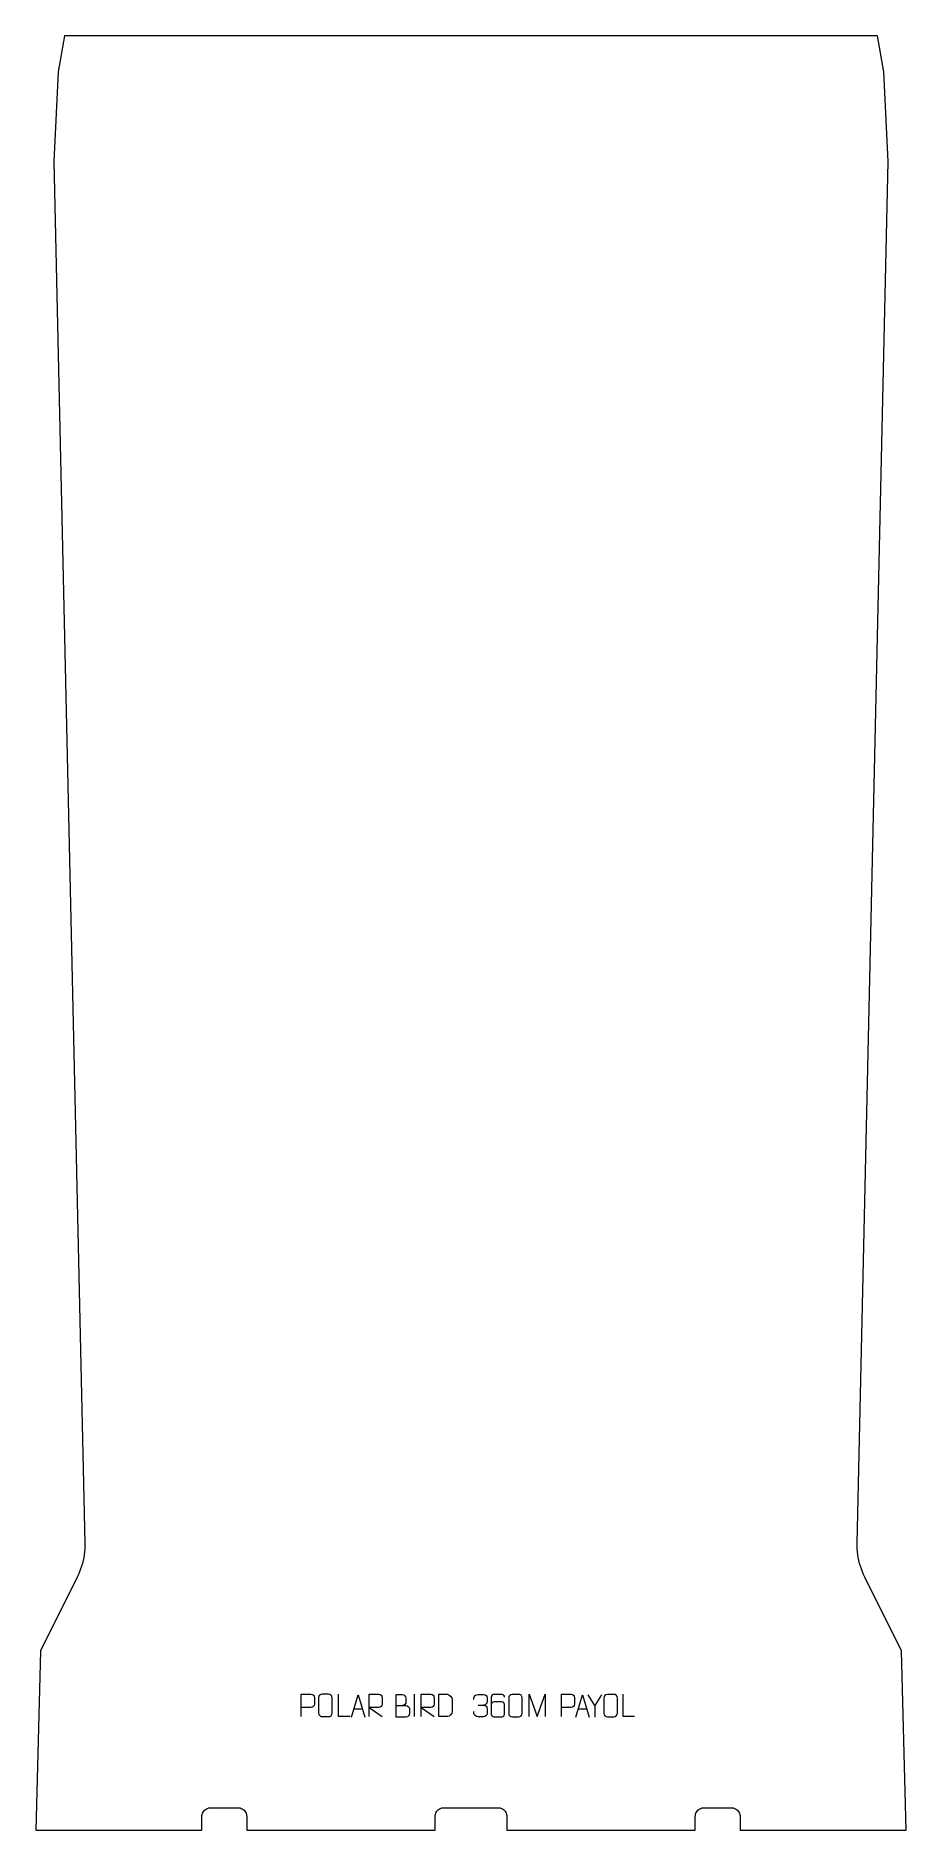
# Model space of a CAD drawing. Header units: millimetres. Extents: x -485 to 485, y -1000 to 1000.
import ezdxf

# ---------------------------------------------------------------- set-up
doc = ezdxf.new("R2010")
doc.units = ezdxf.units.MM
doc.header["$MEASUREMENT"] = 0
doc.layers.add('layer 1', color=7, linetype='Continuous')

msp = doc.modelspace()

# ---------------------------------------------------------------- linework, layer by layer
at = {"layer": 'layer 1', "color": 242, "lineweight": 9}
msp.add_open_spline([(479.9992, -799.9991), (479.9992, -799.9991), (484.9997, -999.9994), (484.9997, -999.9994), (484.9997, -999.9994), (484.9997, -999.9994), (299.999, -999.9994), (299.999, -999.9994), (299.999, -999.9994), (299.999, -999.9994), (299.999, -984.9987), (299.999, -984.9987), (299.999, -984.9987), (299.999, -984.9987), (299.9142, -983.6938), (299.9142, -983.6938), (299.9142, -983.6938), (299.9142, -983.6938), (299.6591, -982.4111), (299.6591, -982.4111), (299.6591, -982.4111), (299.6591, -982.4111), (299.238, -981.1722), (299.238, -981.1722), (299.238, -981.1722), (299.238, -981.1722), (298.6591, -979.9993), (298.6591, -979.9993), (298.6591, -979.9993), (298.6591, -979.9993), (297.9331, -978.9111), (297.9331, -978.9111), (297.9331, -978.9111), (297.9331, -978.9111), (297.07, -977.9284), (297.07, -977.9284), (297.07, -977.9284), (297.07, -977.9284), (296.0863, -977.0658), (296.0863, -977.0658), (296.0863, -977.0658), (296.0863, -977.0658), (294.9996, -976.3383), (294.9996, -976.3383), (294.9996, -976.3383), (294.9996, -976.3383), (293.8263, -975.7605), (293.8263, -975.7605), (293.8263, -975.7605), (293.8263, -975.7605), (292.5873, -975.3398), (292.5873, -975.3398), (292.5873, -975.3398), (292.5873, -975.3398), (291.3051, -975.0846), (291.3051, -975.0846), (291.3051, -975.0846), (291.3051, -975.0846), (289.9987, -974.9985), (289.9987, -974.9985), (289.9987, -974.9985), (289.9987, -974.9985), (259.9998, -974.9985), (259.9998, -974.9985), (259.9998, -974.9985), (259.9998, -974.9985), (258.6935, -975.0846), (258.6935, -975.0846), (258.6935, -975.0846), (258.6935, -975.0846), (257.4112, -975.3398), (257.4112, -975.3398), (257.4112, -975.3398), (257.4112, -975.3398), (256.1719, -975.7605), (256.1719, -975.7605), (256.1719, -975.7605), (256.1719, -975.7605), (254.999, -976.3383), (254.999, -976.3383), (254.999, -976.3383), (254.999, -976.3383), (253.9122, -977.0658), (253.9122, -977.0658), (253.9122, -977.0658), (253.9122, -977.0658), (252.9285, -977.9284), (252.9285, -977.9284), (252.9285, -977.9284), (252.9285, -977.9284), (252.0655, -978.9111), (252.0655, -978.9111), (252.0655, -978.9111), (252.0655, -978.9111), (251.3394, -979.9993), (251.3394, -979.9993), (251.3394, -979.9993), (251.3394, -979.9993), (250.7606, -981.1722), (250.7606, -981.1722), (250.7606, -981.1722), (250.7606, -981.1722), (250.3395, -982.4111), (250.3395, -982.4111), (250.3395, -982.4111), (250.3395, -982.4111), (250.0843, -983.6938), (250.0843, -983.6938), (250.0843, -983.6938), (250.0843, -983.6938), (249.9996, -984.9987), (249.9996, -984.9987), (249.9996, -984.9987), (249.9996, -984.9987), (249.9996, -999.9994), (249.9996, -999.9994), (249.9996, -999.9994), (249.9996, -999.9994), (39.9994, -999.9994), (39.9994, -999.9994), (39.9994, -999.9994), (39.9994, -999.9994), (39.9994, -984.9987), (39.9994, -984.9987), (39.9994, -984.9987), (39.9994, -984.9987), (39.9132, -983.6938), (39.9132, -983.6938), (39.9132, -983.6938), (39.9132, -983.6938), (39.6591, -982.4111), (39.6591, -982.4111), (39.6591, -982.4111), (39.6591, -982.4111), (39.2384, -981.1722), (39.2384, -981.1722), (39.2384, -981.1722), (39.2384, -981.1722), (38.6595, -979.9993), (38.6595, -979.9993), (38.6595, -979.9993), (38.6595, -979.9993), (37.9333, -978.9111), (37.9333, -978.9111), (37.9333, -978.9111), (37.9333, -978.9111), (37.0704, -977.9284), (37.0704, -977.9284), (37.0704, -977.9284), (37.0704, -977.9284), (36.0867, -977.0658), (36.0867, -977.0658), (36.0867, -977.0658), (36.0867, -977.0658), (34.9996, -976.3383), (34.9996, -976.3383), (34.9996, -976.3383), (34.9996, -976.3383), (33.8267, -975.7605), (33.8267, -975.7605), (33.8267, -975.7605), (33.8267, -975.7605), (32.5878, -975.3398), (32.5878, -975.3398), (32.5878, -975.3398), (32.5878, -975.3398), (31.3054, -975.0846), (31.3054, -975.0846), (31.3054, -975.0846), (31.3054, -975.0846), (29.9991, -974.9985), (29.9991, -974.9985), (29.9991, -974.9985), (29.9991, -974.9985), (-30.0002, -974.9985), (-30.0002, -974.9985), (-30.0002, -974.9985), (-30.0002, -974.9985), (-31.3065, -975.0846), (-31.3065, -975.0846), (-31.3065, -975.0846), (-31.3065, -975.0846), (-32.5889, -975.3398), (-32.5889, -975.3398), (-32.5889, -975.3398), (-32.5889, -975.3398), (-33.8278, -975.7605), (-33.8278, -975.7605), (-33.8278, -975.7605), (-33.8278, -975.7605), (-35.0011, -976.3383), (-35.0011, -976.3383), (-35.0011, -976.3383), (-35.0011, -976.3383), (-36.0878, -977.0658), (-36.0878, -977.0658), (-36.0878, -977.0658), (-36.0878, -977.0658), (-37.0716, -977.9284), (-37.0716, -977.9284), (-37.0716, -977.9284), (-37.0716, -977.9284), (-37.9346, -978.9111), (-37.9346, -978.9111), (-37.9346, -978.9111), (-37.9346, -978.9111), (-38.6606, -979.9993), (-38.6606, -979.9993), (-38.6606, -979.9993), (-38.6606, -979.9993), (-39.2395, -981.1722), (-39.2395, -981.1722), (-39.2395, -981.1722), (-39.2395, -981.1722), (-39.6606, -982.4111), (-39.6606, -982.4111), (-39.6606, -982.4111), (-39.6606, -982.4111), (-39.9158, -983.6938), (-39.9158, -983.6938), (-39.9158, -983.6938), (-39.9158, -983.6938), (-40.0005, -984.9987), (-40.0005, -984.9987), (-40.0005, -984.9987), (-40.0005, -984.9987), (-40.0005, -999.9994), (-40.0005, -999.9994), (-40.0005, -999.9994), (-40.0005, -999.9994), (-250.0007, -999.9994), (-250.0007, -999.9994), (-250.0007, -999.9994), (-250.0007, -999.9994), (-250.0007, -984.9987), (-250.0007, -984.9987), (-250.0007, -984.9987), (-250.0007, -984.9987), (-250.0854, -983.6938), (-250.0854, -983.6938), (-250.0854, -983.6938), (-250.0854, -983.6938), (-250.3406, -982.4111), (-250.3406, -982.4111), (-250.3406, -982.4111), (-250.3406, -982.4111), (-250.7617, -981.1722), (-250.7617, -981.1722), (-250.7617, -981.1722), (-250.7617, -981.1722), (-251.3405, -979.9993), (-251.3405, -979.9993), (-251.3405, -979.9993), (-251.3405, -979.9993), (-252.0666, -978.9111), (-252.0666, -978.9111), (-252.0666, -978.9111), (-252.0666, -978.9111), (-252.9296, -977.9284), (-252.9296, -977.9284), (-252.9296, -977.9284), (-252.9296, -977.9284), (-253.9133, -977.0658), (-253.9133, -977.0658), (-253.9133, -977.0658), (-253.9133, -977.0658), (-255.0001, -976.3383), (-255.0001, -976.3383), (-255.0001, -976.3383), (-255.0001, -976.3383), (-256.1734, -975.7605), (-256.1734, -975.7605), (-256.1734, -975.7605), (-256.1734, -975.7605), (-257.4123, -975.3398), (-257.4123, -975.3398), (-257.4123, -975.3398), (-257.4123, -975.3398), (-258.6946, -975.0846), (-258.6946, -975.0846), (-258.6946, -975.0846), (-258.6946, -975.0846), (-260.0009, -974.9985), (-260.0009, -974.9985), (-260.0009, -974.9985), (-260.0009, -974.9985), (-289.9998, -974.9985), (-289.9998, -974.9985), (-289.9998, -974.9985), (-289.9998, -974.9985), (-291.3062, -975.0846), (-291.3062, -975.0846), (-291.3062, -975.0846), (-291.3062, -975.0846), (-292.5885, -975.3398), (-292.5885, -975.3398), (-292.5885, -975.3398), (-292.5885, -975.3398), (-293.8278, -975.7605), (-293.8278, -975.7605), (-293.8278, -975.7605), (-293.8278, -975.7605), (-295.0007, -976.3383), (-295.0007, -976.3383), (-295.0007, -976.3383), (-295.0007, -976.3383), (-296.0873, -977.0658), (-296.0873, -977.0658), (-296.0873, -977.0658), (-296.0873, -977.0658), (-297.0712, -977.9284), (-297.0712, -977.9284), (-297.0712, -977.9284), (-297.0712, -977.9284), (-297.9342, -978.9111), (-297.9342, -978.9111), (-297.9342, -978.9111), (-297.9342, -978.9111), (-298.6613, -979.9993), (-298.6613, -979.9993), (-298.6613, -979.9993), (-298.6613, -979.9993), (-299.2391, -981.1722), (-299.2391, -981.1722), (-299.2391, -981.1722), (-299.2391, -981.1722), (-299.6602, -982.4111), (-299.6602, -982.4111), (-299.6602, -982.4111), (-299.6602, -982.4111), (-299.9154, -983.6938), (-299.9154, -983.6938), (-299.9154, -983.6938), (-299.9154, -983.6938), (-300.0001, -984.9987), (-300.0001, -984.9987), (-300.0001, -984.9987), (-300.0001, -984.9987), (-300.0001, -999.9994), (-300.0001, -999.9994), (-300.0001, -999.9994), (-300.0001, -999.9994), (-484.9997, -999.9994), (-484.9997, -999.9994), (-484.9997, -999.9994), (-484.9997, -999.9994), (-480.0003, -799.9991), (-480.0003, -799.9991), (-480.0003, -799.9991), (-480.0003, -799.9991), (-438.9451, -717.8879), (-438.9451, -717.8879), (-438.9451, -717.8879), (-438.9451, -717.8879), (-437.543, -714.9367), (-437.543, -714.9367), (-437.543, -714.9367), (-437.543, -714.9367), (-436.2618, -711.9309), (-436.2618, -711.9309), (-436.2618, -711.9309), (-436.2618, -711.9309), (-435.1037, -708.8763), (-435.1037, -708.8763), (-435.1037, -708.8763), (-435.1037, -708.8763), (-434.0703, -705.7759), (-434.0703, -705.7759), (-434.0703, -705.7759), (-434.0703, -705.7759), (-433.1625, -702.638), (-433.1625, -702.638), (-433.1625, -702.638), (-433.1625, -702.638), (-432.3831, -699.4652), (-432.3831, -699.4652), (-432.3831, -699.4652), (-432.3831, -699.4652), (-431.7329, -696.2627), (-431.7329, -696.2627), (-431.7329, -696.2627), (-431.7329, -696.2627), (-431.2137, -693.0377), (-431.2137, -693.0377), (-431.2137, -693.0377), (-431.2137, -693.0377), (-430.8241, -689.7939), (-430.8241, -689.7939), (-430.8241, -689.7939), (-430.8241, -689.7939), (-430.5664, -686.5364), (-430.5664, -686.5364), (-430.5664, -686.5364), (-430.5664, -686.5364), (-430.4418, -683.2718), (-430.4418, -683.2718), (-430.4418, -683.2718), (-430.4418, -683.2718), (-430.4492, -680.0044), (-430.4492, -680.0044), (-430.4492, -680.0044), (-430.4492, -680.0044), (-465.0007, 859.9998), (-465.0007, 859.9998), (-465.0007, 859.9998), (-465.0007, 859.9998), (-460.0002, 959.9992), (-460.0002, 959.9992), (-460.0002, 959.9992), (-460.0002, 959.9992), (-453.2872, 999.9994), (-453.2872, 999.9994), (-453.2872, 999.9994), (-453.2872, 999.9994), (453.286, 999.9994), (453.286, 999.9994), (453.286, 999.9994), (453.286, 999.9994), (459.9987, 959.9992), (459.9987, 959.9992), (459.9987, 959.9992), (459.9987, 959.9992), (464.9996, 859.9998), (464.9996, 859.9998), (464.9996, 859.9998), (464.9996, 859.9998), (430.447, -680.0044), (430.447, -680.0044), (430.447, -680.0044), (430.447, -680.0044), (430.4407, -683.2718), (430.4407, -683.2718), (430.4407, -683.2718), (430.4407, -683.2718), (430.5653, -686.5364), (430.5653, -686.5364), (430.5653, -686.5364), (430.5653, -686.5364), (430.8229, -689.7939), (430.8229, -689.7939), (430.8229, -689.7939), (430.8229, -689.7939), (431.2126, -693.0377), (431.2126, -693.0377), (431.2126, -693.0377), (431.2126, -693.0377), (431.7318, -696.2627), (431.7318, -696.2627), (431.7318, -696.2627), (431.7318, -696.2627), (432.382, -699.4652), (432.382, -699.4652), (432.382, -699.4652), (432.382, -699.4652), (433.1613, -702.638), (433.1613, -702.638), (433.1613, -702.638), (433.1613, -702.638), (434.0691, -705.7759), (434.0691, -705.7759), (434.0691, -705.7759), (434.0691, -705.7759), (435.1026, -708.8763), (435.1026, -708.8763), (435.1026, -708.8763), (435.1026, -708.8763), (436.2607, -711.9309), (436.2607, -711.9309), (436.2607, -711.9309), (436.2607, -711.9309), (437.5419, -714.9367), (437.5419, -714.9367), (437.5419, -714.9367), (437.5419, -714.9367), (438.9429, -717.8879), (438.9429, -717.8879), (438.9429, -717.8879), (438.9429, -717.8879), (479.9992, -799.9991), (479.9992, -799.9991)], degree=3, knots=[0, 0, 0, 0, 0.008264463, 0.008264463, 0.008264463, 0.008264463, 0.016528926, 0.016528926, 0.016528926, 0.016528926, 0.024793388, 0.024793388, 0.024793388, 0.024793388, 0.033057851, 0.033057851, 0.033057851, 0.033057851, 0.041322314, 0.041322314, 0.041322314, 0.041322314, 0.049586777, 0.049586777, 0.049586777, 0.049586777, 0.05785124, 0.05785124, 0.05785124, 0.05785124, 0.066115702, 0.066115702, 0.066115702, 0.066115702, 0.074380165, 0.074380165, 0.074380165, 0.074380165, 0.082644628, 0.082644628, 0.082644628, 0.082644628, 0.090909091, 0.090909091, 0.090909091, 0.090909091, 0.099173554, 0.099173554, 0.099173554, 0.099173554, 0.107438017, 0.107438017, 0.107438017, 0.107438017, 0.115702479, 0.115702479, 0.115702479, 0.115702479, 0.123966942, 0.123966942, 0.123966942, 0.123966942, 0.132231405, 0.132231405, 0.132231405, 0.132231405, 0.140495868, 0.140495868, 0.140495868, 0.140495868, 0.148760331, 0.148760331, 0.148760331, 0.148760331, 0.157024793, 0.157024793, 0.157024793, 0.157024793, 0.165289256, 0.165289256, 0.165289256, 0.165289256, 0.173553719, 0.173553719, 0.173553719, 0.173553719, 0.181818182, 0.181818182, 0.181818182, 0.181818182, 0.190082645, 0.190082645, 0.190082645, 0.190082645, 0.198347107, 0.198347107, 0.198347107, 0.198347107, 0.20661157, 0.20661157, 0.20661157, 0.20661157, 0.214876033, 0.214876033, 0.214876033, 0.214876033, 0.223140496, 0.223140496, 0.223140496, 0.223140496, 0.231404959, 0.231404959, 0.231404959, 0.231404959, 0.239669421, 0.239669421, 0.239669421, 0.239669421, 0.247933884, 0.247933884, 0.247933884, 0.247933884, 0.256198347, 0.256198347, 0.256198347, 0.256198347, 0.26446281, 0.26446281, 0.26446281, 0.26446281, 0.272727273, 0.272727273, 0.272727273, 0.272727273, 0.280991736, 0.280991736, 0.280991736, 0.280991736, 0.289256198, 0.289256198, 0.289256198, 0.289256198, 0.297520661, 0.297520661, 0.297520661, 0.297520661, 0.305785124, 0.305785124, 0.305785124, 0.305785124, 0.314049587, 0.314049587, 0.314049587, 0.314049587, 0.32231405, 0.32231405, 0.32231405, 0.32231405, 0.330578512, 0.330578512, 0.330578512, 0.330578512, 0.338842975, 0.338842975, 0.338842975, 0.338842975, 0.347107438, 0.347107438, 0.347107438, 0.347107438, 0.355371901, 0.355371901, 0.355371901, 0.355371901, 0.363636364, 0.363636364, 0.363636364, 0.363636364, 0.371900826, 0.371900826, 0.371900826, 0.371900826, 0.380165289, 0.380165289, 0.380165289, 0.380165289, 0.388429752, 0.388429752, 0.388429752, 0.388429752, 0.396694215, 0.396694215, 0.396694215, 0.396694215, 0.404958678, 0.404958678, 0.404958678, 0.404958678, 0.41322314, 0.41322314, 0.41322314, 0.41322314, 0.421487603, 0.421487603, 0.421487603, 0.421487603, 0.429752066, 0.429752066, 0.429752066, 0.429752066, 0.438016529, 0.438016529, 0.438016529, 0.438016529, 0.446280992, 0.446280992, 0.446280992, 0.446280992, 0.454545455, 0.454545455, 0.454545455, 0.454545455, 0.462809917, 0.462809917, 0.462809917, 0.462809917, 0.47107438, 0.47107438, 0.47107438, 0.47107438, 0.479338843, 0.479338843, 0.479338843, 0.479338843, 0.487603306, 0.487603306, 0.487603306, 0.487603306, 0.495867769, 0.495867769, 0.495867769, 0.495867769, 0.504132231, 0.504132231, 0.504132231, 0.504132231, 0.512396694, 0.512396694, 0.512396694, 0.512396694, 0.520661157, 0.520661157, 0.520661157, 0.520661157, 0.52892562, 0.52892562, 0.52892562, 0.52892562, 0.537190083, 0.537190083, 0.537190083, 0.537190083, 0.545454545, 0.545454545, 0.545454545, 0.545454545, 0.553719008, 0.553719008, 0.553719008, 0.553719008, 0.561983471, 0.561983471, 0.561983471, 0.561983471, 0.570247934, 0.570247934, 0.570247934, 0.570247934, 0.578512397, 0.578512397, 0.578512397, 0.578512397, 0.58677686, 0.58677686, 0.58677686, 0.58677686, 0.595041322, 0.595041322, 0.595041322, 0.595041322, 0.603305785, 0.603305785, 0.603305785, 0.603305785, 0.611570248, 0.611570248, 0.611570248, 0.611570248, 0.619834711, 0.619834711, 0.619834711, 0.619834711, 0.628099174, 0.628099174, 0.628099174, 0.628099174, 0.636363636, 0.636363636, 0.636363636, 0.636363636, 0.644628099, 0.644628099, 0.644628099, 0.644628099, 0.652892562, 0.652892562, 0.652892562, 0.652892562, 0.661157025, 0.661157025, 0.661157025, 0.661157025, 0.669421488, 0.669421488, 0.669421488, 0.669421488, 0.67768595, 0.67768595, 0.67768595, 0.67768595, 0.685950413, 0.685950413, 0.685950413, 0.685950413, 0.694214876, 0.694214876, 0.694214876, 0.694214876, 0.702479339, 0.702479339, 0.702479339, 0.702479339, 0.710743802, 0.710743802, 0.710743802, 0.710743802, 0.719008264, 0.719008264, 0.719008264, 0.719008264, 0.727272727, 0.727272727, 0.727272727, 0.727272727, 0.73553719, 0.73553719, 0.73553719, 0.73553719, 0.743801653, 0.743801653, 0.743801653, 0.743801653, 0.752066116, 0.752066116, 0.752066116, 0.752066116, 0.760330579, 0.760330579, 0.760330579, 0.760330579, 0.768595041, 0.768595041, 0.768595041, 0.768595041, 0.776859504, 0.776859504, 0.776859504, 0.776859504, 0.785123967, 0.785123967, 0.785123967, 0.785123967, 0.79338843, 0.79338843, 0.79338843, 0.79338843, 0.801652893, 0.801652893, 0.801652893, 0.801652893, 0.809917355, 0.809917355, 0.809917355, 0.809917355, 0.818181818, 0.818181818, 0.818181818, 0.818181818, 0.826446281, 0.826446281, 0.826446281, 0.826446281, 0.834710744, 0.834710744, 0.834710744, 0.834710744, 0.842975207, 0.842975207, 0.842975207, 0.842975207, 0.851239669, 0.851239669, 0.851239669, 0.851239669, 0.859504132, 0.859504132, 0.859504132, 0.859504132, 0.867768595, 0.867768595, 0.867768595, 0.867768595, 0.876033058, 0.876033058, 0.876033058, 0.876033058, 0.884297521, 0.884297521, 0.884297521, 0.884297521, 0.892561983, 0.892561983, 0.892561983, 0.892561983, 0.900826446, 0.900826446, 0.900826446, 0.900826446, 0.909090909, 0.909090909, 0.909090909, 0.909090909, 0.917355372, 0.917355372, 0.917355372, 0.917355372, 0.925619835, 0.925619835, 0.925619835, 0.925619835, 0.933884298, 0.933884298, 0.933884298, 0.933884298, 0.94214876, 0.94214876, 0.94214876, 0.94214876, 0.950413223, 0.950413223, 0.950413223, 0.950413223, 0.958677686, 0.958677686, 0.958677686, 0.958677686, 0.966942149, 0.966942149, 0.966942149, 0.966942149, 0.975206612, 0.975206612, 0.975206612, 0.975206612, 0.983471074, 0.983471074, 0.983471074, 0.983471074, 1, 1, 1, 1], dxfattribs=at)
at = {"layer": 'layer 1', "color": 250, "lineweight": 9}
for points, knots in [([(-189.2666, -873.4713), (-189.2666, -873.4713), (-189.2666, -848.5177), (-189.2666, -848.5177), (-189.2666, -848.5177), (-185.6716, -848.5177), (-182.0763, -848.5177), (-178.4809, -848.5177), (-178.4809, -848.5177), (-176.1557, -848.5556), (-174.5983, -850.0457), (-174.6025, -852.4118), (-174.6025, -852.4118), (-174.6029, -854.4475), (-174.6029, -857.5068), (-174.6025, -859.5428), (-174.6025, -859.5428), (-174.609, -861.4182), (-176.4212, -863.3601), (-178.4308, -863.3792), (-178.4308, -863.3792), (-178.4308, -863.3792), (-189.2666, -863.3792), (-189.2666, -863.3792)], [0, 0, 0, 0, 0.142857143, 0.142857143, 0.142857143, 0.142857143, 0.285714286, 0.285714286, 0.285714286, 0.285714286, 0.428571429, 0.428571429, 0.428571429, 0.428571429, 0.571428571, 0.571428571, 0.571428571, 0.571428571, 0.714285714, 0.714285714, 0.714285714, 0.714285714, 1, 1, 1, 1]), ([(-165.9341, -848.4921), (-163.5674, -848.4921), (-161.2003, -848.4921), (-158.8332, -848.4921), (-158.8332, -848.4921), (-156.8522, -848.4565), (-154.8257, -849.9512), (-154.7986, -852.3939), (-154.7986, -852.3939), (-154.799, -858.1527), (-154.799, -863.912), (-154.7986, -869.6716), (-154.7986, -869.6716), (-154.9408, -871.9998), (-156.6476, -873.4824), (-158.8332, -873.4933), (-158.8332, -873.4933), (-161.2062, -873.4929), (-163.5792, -873.4929), (-165.9518, -873.4933), (-165.9518, -873.4933), (-167.9107, -873.5989), (-169.9176, -871.7105), (-169.9062, -869.689), (-169.9062, -869.689), (-169.9059, -863.9069), (-169.9059, -858.1253), (-169.9062, -852.344), (-169.9062, -852.344), (-169.9019, -850.2014), (-168.1244, -848.4786), (-165.9341, -848.4921)], [0, 0, 0, 0, 0.111111111, 0.111111111, 0.111111111, 0.111111111, 0.222222222, 0.222222222, 0.222222222, 0.222222222, 0.333333333, 0.333333333, 0.333333333, 0.333333333, 0.444444444, 0.444444444, 0.444444444, 0.444444444, 0.555555556, 0.555555556, 0.555555556, 0.555555556, 0.666666667, 0.666666667, 0.666666667, 0.666666667, 0.777777778, 0.777777778, 0.777777778, 0.777777778, 1, 1, 1, 1]), ([(-134.61, -873.4404), (-134.61, -873.4404), (-147.5591, -873.4404), (-147.5591, -873.4404), (-147.5591, -873.4404), (-147.5591, -873.4404), (-147.5591, -848.4868), (-147.5591, -848.4868)], [0, 0, 0, 0, 0.333333333, 0.333333333, 0.333333333, 0.333333333, 1, 1, 1, 1]), ([(-133.176, -874.0337), (-133.176, -874.0337), (-125.805, -849.0802), (-125.805, -849.0802), (-125.805, -849.0802), (-125.805, -849.0802), (-118.2351, -874.0337), (-118.2351, -874.0337)], [0, 0, 0, 0, 0.333333333, 0.333333333, 0.333333333, 0.333333333, 1, 1, 1, 1]), ([(-113.6844, -873.4713), (-113.6844, -873.4713), (-113.6844, -848.5178), (-113.6844, -848.5178), (-113.6844, -848.5178), (-110.0896, -848.5178), (-106.4941, -848.5178), (-102.8989, -848.5178), (-102.8989, -848.5178), (-100.5736, -848.5555), (-99.0163, -850.0455), (-99.0204, -852.4119), (-99.0204, -852.4119), (-99.0208, -854.4474), (-99.0208, -857.5068), (-99.0204, -859.5428), (-99.0204, -859.5428), (-99.0269, -861.4183), (-100.8392, -863.3601), (-102.8487, -863.3792), (-102.8487, -863.3792), (-102.8487, -863.3792), (-113.6844, -863.3792), (-113.6844, -863.3792), (-113.6844, -863.3792), (-113.6844, -863.3792), (-99.0297, -873.4713), (-99.0297, -873.4713)], [0, 0, 0, 0, 0.125, 0.125, 0.125, 0.125, 0.25, 0.25, 0.25, 0.25, 0.375, 0.375, 0.375, 0.375, 0.5, 0.5, 0.5, 0.5, 0.625, 0.625, 0.625, 0.625, 0.75, 0.75, 0.75, 0.75, 1, 1, 1, 1]), ([(-83.4224, -860.9946), (-79.7838, -860.9942), (-76.1967, -860.9942), (-72.5573, -860.9946), (-72.5573, -860.9946), (-70.5819, -861.0119), (-68.6583, -862.748), (-68.6583, -864.7976), (-68.6583, -864.7976), (-68.6587, -865.9262), (-68.6587, -868.9756), (-68.6583, -870.1045), (-68.6583, -870.1045), (-68.6407, -871.9624), (-70.1828, -873.9763), (-72.5043, -873.9594), (-72.5043, -873.9594), (-76.1441, -873.959), (-79.7835, -873.959), (-83.4224, -873.9594), (-83.4224, -873.9594), (-83.4224, -865.6411), (-83.4224, -857.3233), (-83.4224, -849.0058), (-83.4224, -849.0058), (-81.0487, -849.0058), (-78.6746, -849.0058), (-76.3004, -849.0058), (-76.3004, -849.0058), (-74.6196, -848.9882), (-72.5228, -850.8987), (-72.5051, -852.8611), (-72.5051, -852.8611), (-72.5055, -854.9272), (-72.5055, -855.0732), (-72.5051, -857.1397), (-72.5051, -857.1397), (-72.4878, -859.2058), (-74.3423, -861.0119), (-76.3523, -860.9946)], [0, 0, 0, 0, 0.090909091, 0.090909091, 0.090909091, 0.090909091, 0.181818182, 0.181818182, 0.181818182, 0.181818182, 0.272727273, 0.272727273, 0.272727273, 0.272727273, 0.363636364, 0.363636364, 0.363636364, 0.363636364, 0.454545455, 0.454545455, 0.454545455, 0.454545455, 0.545454545, 0.545454545, 0.545454545, 0.545454545, 0.636363636, 0.636363636, 0.636363636, 0.636363636, 0.727272727, 0.727272727, 0.727272727, 0.727272727, 0.818181818, 0.818181818, 0.818181818, 0.818181818, 1, 1, 1, 1]), ([(-55.6844, -873.4713), (-55.6844, -873.4713), (-55.6844, -848.5178), (-55.6844, -848.5178), (-55.6844, -848.5178), (-52.0896, -848.5178), (-48.4941, -848.5178), (-44.8989, -848.5178), (-44.8989, -848.5178), (-42.5736, -848.5555), (-41.0163, -850.0455), (-41.0204, -852.4119), (-41.0204, -852.4119), (-41.0208, -854.4474), (-41.0208, -857.5068), (-41.0204, -859.5428), (-41.0204, -859.5428), (-41.0269, -861.4183), (-42.8392, -863.3601), (-44.8487, -863.3792), (-44.8487, -863.3792), (-44.8487, -863.3792), (-55.6844, -863.3792), (-55.6844, -863.3792), (-55.6844, -863.3792), (-55.6844, -863.3792), (-41.0297, -873.4713), (-41.0297, -873.4713)], [0, 0, 0, 0, 0.125, 0.125, 0.125, 0.125, 0.25, 0.25, 0.25, 0.25, 0.375, 0.375, 0.375, 0.375, 0.5, 0.5, 0.5, 0.5, 0.625, 0.625, 0.625, 0.625, 0.75, 0.75, 0.75, 0.75, 1, 1, 1, 1]), ([(-35.7446, -873.4432), (-33.4128, -873.4428), (-28.4626, -873.4668), (-26.1311, -873.4671), (-26.1311, -873.4671), (-24.2061, -873.5725), (-20.8875, -870.0309), (-20.8987, -868.0136), (-20.8987, -868.0136), (-20.8991, -862.2435), (-20.8991, -860.0738), (-20.8987, -854.3045), (-20.8987, -854.3045), (-20.903, -852.1664), (-24.2775, -848.5063), (-26.4299, -848.5198), (-26.4299, -848.5198), (-28.7556, -848.5198), (-33.4799, -848.5198), (-35.806, -848.5198), (-35.806, -848.5198), (-35.8056, -854.2667), (-35.7443, -867.6959), (-35.7446, -873.4432)], [0, 0, 0, 0, 0.142857143, 0.142857143, 0.142857143, 0.142857143, 0.285714286, 0.285714286, 0.285714286, 0.285714286, 0.428571429, 0.428571429, 0.428571429, 0.428571429, 0.571428571, 0.571428571, 0.571428571, 0.571428571, 0.714285714, 0.714285714, 0.714285714, 0.714285714, 1, 1, 1, 1]), ([(3.1947, -854.448), (3.1947, -854.448), (3.1947, -852.5908), (3.1947, -852.5908), (3.1947, -852.5908), (3.1804, -850.8489), (5.8449, -848.7308), (7.904, -848.7535), (7.904, -848.7535), (9.9681, -848.7535), (12.0321, -848.7535), (14.0958, -848.7535), (14.0958, -848.7535), (16.2903, -848.7447), (17.8886, -850.5915), (17.933, -852.5036), (17.933, -852.5036), (17.9326, -853.9387), (17.9326, -855.3738), (17.933, -856.8093), (17.933, -856.8093), (17.8844, -858.4628), (16.2818, -860.6928), (14.0835, -860.6828), (14.0835, -860.6828), (16.2872, -860.694), (17.8952, -862.4972), (17.9492, -864.5567), (17.9492, -864.5567), (17.9488, -866.3414), (17.9488, -868.1261), (17.9492, -869.9112), (17.9492, -869.9112), (17.9593, -871.9726), (15.9044, -873.7357), (14.0835, -873.7276), (14.0835, -873.7276), (12.0182, -873.7273), (9.953, -873.7273), (7.8874, -873.7276), (7.8874, -873.7276), (5.7188, -873.7161), (3.1878, -871.3159), (3.1692, -869.8541), (3.1692, -869.8541), (3.1692, -869.8541), (3.1692, -867.9455), (3.1692, -867.9455)], [0, 0, 0, 0, 0.076923077, 0.076923077, 0.076923077, 0.076923077, 0.153846154, 0.153846154, 0.153846154, 0.153846154, 0.230769231, 0.230769231, 0.230769231, 0.230769231, 0.307692308, 0.307692308, 0.307692308, 0.307692308, 0.384615385, 0.384615385, 0.384615385, 0.384615385, 0.461538462, 0.461538462, 0.461538462, 0.461538462, 0.538461538, 0.538461538, 0.538461538, 0.538461538, 0.615384615, 0.615384615, 0.615384615, 0.615384615, 0.692307692, 0.692307692, 0.692307692, 0.692307692, 0.769230769, 0.769230769, 0.769230769, 0.769230769, 0.846153846, 0.846153846, 0.846153846, 0.846153846, 1, 1, 1, 1]), ([(37.4357, -851.7218), (37.4116, -850.3823), (36.0554, -848.7291), (34.4835, -848.7634), (34.4835, -848.7634), (31.4987, -848.7637), (28.5135, -848.7637), (25.5281, -848.7634), (25.5281, -848.7634), (24.309, -848.7485), (22.5808, -850.1861), (22.5758, -851.7218), (22.5758, -851.7218), (22.5761, -858.0823), (22.5761, -864.4431), (22.5758, -870.8038), (22.5758, -870.8038), (22.5805, -871.9667), (24.309, -873.7378), (25.5281, -873.7622), (25.5281, -873.7622), (28.5135, -873.7619), (31.4987, -873.7619), (34.4835, -873.7622), (34.4835, -873.7622), (35.7616, -873.7184), (37.4313, -872.1039), (37.4357, -870.8038), (37.4357, -870.8038), (37.4357, -867.2205), (37.4357, -863.6374), (37.4357, -860.0547), (37.4357, -860.0547), (37.3972, -858.5765), (35.8145, -857.1436), (34.4835, -857.1456), (34.4835, -857.1456), (31.4987, -857.1453), (28.5135, -857.1453), (25.5281, -857.1456), (25.5281, -857.1456), (24.1986, -857.1406), (22.5556, -858.6479), (22.5973, -860.0764)], [0, 0, 0, 0, 0.083333333, 0.083333333, 0.083333333, 0.083333333, 0.166666667, 0.166666667, 0.166666667, 0.166666667, 0.25, 0.25, 0.25, 0.25, 0.333333333, 0.333333333, 0.333333333, 0.333333333, 0.416666667, 0.416666667, 0.416666667, 0.416666667, 0.5, 0.5, 0.5, 0.5, 0.583333333, 0.583333333, 0.583333333, 0.583333333, 0.666666667, 0.666666667, 0.666666667, 0.666666667, 0.75, 0.75, 0.75, 0.75, 0.833333333, 0.833333333, 0.833333333, 0.833333333, 1, 1, 1, 1]), ([(45.9776, -848.7381), (48.3443, -848.7381), (50.7114, -848.7381), (53.0785, -848.7381), (53.0785, -848.7381), (55.0595, -848.7025), (57.086, -850.1972), (57.1131, -852.6399), (57.1131, -852.6399), (57.1127, -858.3987), (57.1127, -864.158), (57.1131, -869.9176), (57.1131, -869.9176), (56.9709, -872.2458), (55.2641, -873.7284), (53.0785, -873.7393), (53.0785, -873.7393), (50.7055, -873.7389), (48.3325, -873.7389), (45.9599, -873.7393), (45.9599, -873.7393), (44.001, -873.8449), (41.9941, -871.9565), (42.0055, -869.935), (42.0055, -869.935), (42.0058, -864.1529), (42.0058, -858.3713), (42.0055, -852.59), (42.0055, -852.59), (42.0098, -850.4474), (43.7873, -848.7246), (45.9776, -848.7381)], [0, 0, 0, 0, 0.111111111, 0.111111111, 0.111111111, 0.111111111, 0.222222222, 0.222222222, 0.222222222, 0.222222222, 0.333333333, 0.333333333, 0.333333333, 0.333333333, 0.444444444, 0.444444444, 0.444444444, 0.444444444, 0.555555556, 0.555555556, 0.555555556, 0.555555556, 0.666666667, 0.666666667, 0.666666667, 0.666666667, 0.777777778, 0.777777778, 0.777777778, 0.777777778, 1, 1, 1, 1]), ([(64.8052, -873.4735), (64.8052, -873.4735), (64.8052, -848.5156), (64.8052, -848.5156), (64.8052, -848.5156), (64.8052, -848.5156), (73.7303, -873.4735), (73.7303, -873.4735), (73.7303, -873.4735), (73.7303, -873.4735), (82.4902, -848.5161), (82.4902, -848.5161), (82.4902, -848.5161), (82.4902, -848.5161), (82.4902, -873.4735), (82.4902, -873.4735)], [0, 0, 0, 0, 0.2, 0.2, 0.2, 0.2, 0.4, 0.4, 0.4, 0.4, 0.6, 0.6, 0.6, 0.6, 1, 1, 1, 1]), ([(100.7334, -873.4713), (100.7334, -873.4713), (100.7334, -848.5177), (100.7334, -848.5177), (100.7334, -848.5177), (104.3284, -848.5177), (107.9237, -848.5177), (111.5191, -848.5177), (111.5191, -848.5177), (113.8443, -848.5556), (115.4017, -850.0457), (115.3975, -852.4118), (115.3975, -852.4118), (115.3971, -854.4475), (115.3971, -857.5068), (115.3975, -859.5428), (115.3975, -859.5428), (115.391, -861.4182), (113.5788, -863.3601), (111.5692, -863.3792), (111.5692, -863.3792), (111.5692, -863.3792), (100.7334, -863.3792), (100.7334, -863.3792)], [0, 0, 0, 0, 0.142857143, 0.142857143, 0.142857143, 0.142857143, 0.285714286, 0.285714286, 0.285714286, 0.285714286, 0.428571429, 0.428571429, 0.428571429, 0.428571429, 0.571428571, 0.571428571, 0.571428571, 0.571428571, 0.714285714, 0.714285714, 0.714285714, 0.714285714, 1, 1, 1, 1]), ([(116.824, -874.0337), (116.824, -874.0337), (124.195, -849.0802), (124.195, -849.0802), (124.195, -849.0802), (124.195, -849.0802), (131.7649, -874.0337), (131.7649, -874.0337)], [0, 0, 0, 0, 0.333333333, 0.333333333, 0.333333333, 0.333333333, 1, 1, 1, 1]), ([(145.3879, -849.0958), (145.3879, -849.0958), (138.0655, -860.9945), (138.0655, -860.9945), (138.0655, -860.9945), (138.0655, -860.9945), (138.0662, -874.0494), (138.0662, -874.0494)], [0, 0, 0, 0, 0.333333333, 0.333333333, 0.333333333, 0.333333333, 1, 1, 1, 1]), ([(151.9776, -848.7381), (154.3443, -848.7381), (156.7114, -848.7381), (159.0785, -848.7381), (159.0785, -848.7381), (161.0595, -848.7025), (163.086, -850.1972), (163.1131, -852.6399), (163.1131, -852.6399), (163.1127, -858.3987), (163.1127, -864.158), (163.1131, -869.9176), (163.1131, -869.9176), (162.9709, -872.2458), (161.2641, -873.7284), (159.0785, -873.7393), (159.0785, -873.7393), (156.7055, -873.7389), (154.3325, -873.7389), (151.9599, -873.7393), (151.9599, -873.7393), (150.001, -873.8449), (147.9941, -871.9565), (148.0055, -869.935), (148.0055, -869.935), (148.0058, -864.1529), (148.0058, -858.3713), (148.0055, -852.59), (148.0055, -852.59), (148.0098, -850.4474), (149.7873, -848.7246), (151.9776, -848.7381)], [0, 0, 0, 0, 0.111111111, 0.111111111, 0.111111111, 0.111111111, 0.222222222, 0.222222222, 0.222222222, 0.222222222, 0.333333333, 0.333333333, 0.333333333, 0.333333333, 0.444444444, 0.444444444, 0.444444444, 0.444444444, 0.555555556, 0.555555556, 0.555555556, 0.555555556, 0.666666667, 0.666666667, 0.666666667, 0.666666667, 0.777777778, 0.777777778, 0.777777778, 0.777777778, 1, 1, 1, 1]), ([(182.39, -873.4404), (182.39, -873.4404), (169.4409, -873.4404), (169.4409, -873.4404), (169.4409, -873.4404), (169.4409, -873.4404), (169.4409, -848.4868), (169.4409, -848.4868)], [0, 0, 0, 0, 0.333333333, 0.333333333, 0.333333333, 0.333333333, 1, 1, 1, 1])]:
    msp.add_open_spline(points, degree=3, knots=knots, dxfattribs=at)
for points in [[(-63.4224, -848.5075), (-63.4224, -848.5075), (-63.4224, -873.4816), (-63.4224, -873.4816)], [(138.0655, -860.9945), (138.0655, -860.9945), (130.7446, -849.0958), (130.7446, -849.0958)], [(-130.4534, -864.7843), (-130.4534, -864.7843), (-120.9577, -864.7843), (-120.9577, -864.7843)], [(7.9044, -860.6932), (7.9044, -860.6932), (14.1008, -860.6932), (14.1008, -860.6932)], [(119.5466, -864.7843), (119.5466, -864.7843), (129.0423, -864.7843), (129.0423, -864.7843)]]:
    msp.add_open_spline(points, degree=3, dxfattribs=at)

doc.saveas('drawing.dxf')
